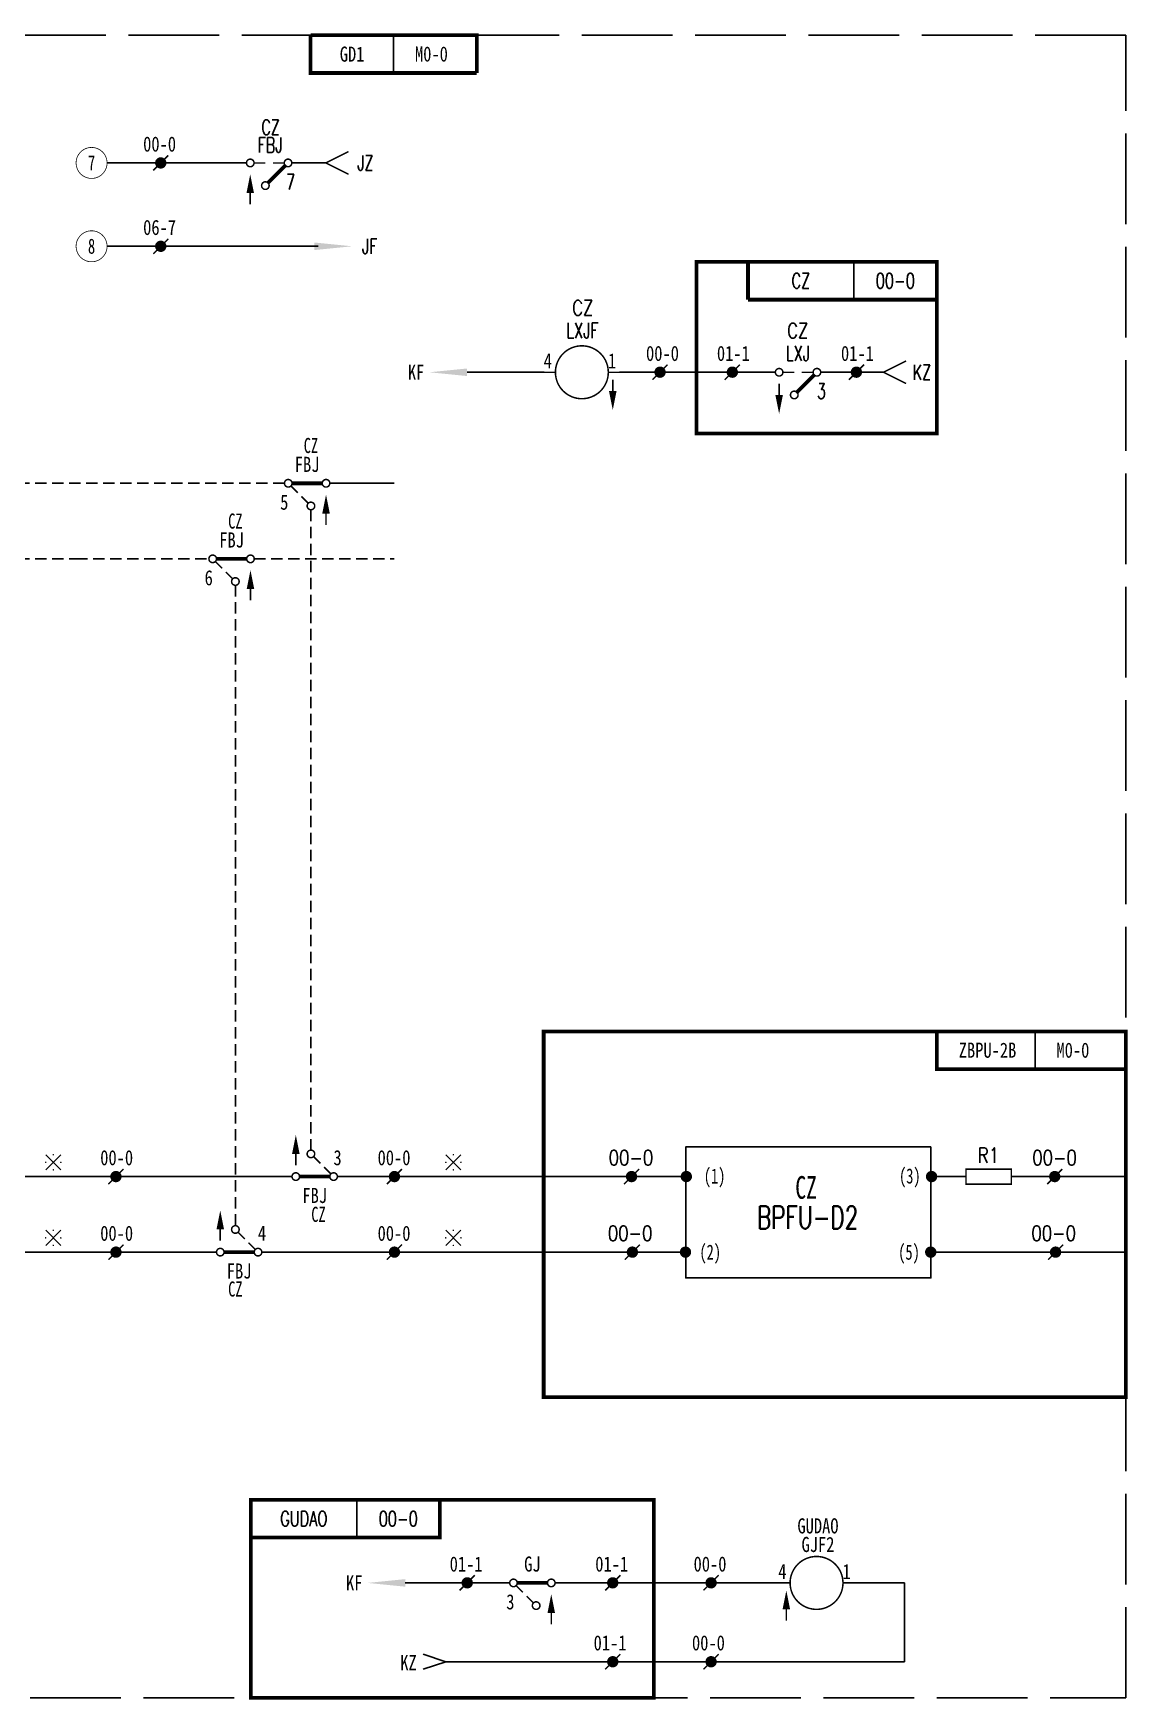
# Model space of a CAD drawing. Header units: millimetres. Extents: x -400 to 0, y -220 to 0.
# Drawn here: x -144.6 to 0.2, y -220.2 to 0.2 of the extents above; entities that cross this region are included whole.
import ezdxf
from ezdxf.enums import TextEntityAlignment as Align

# ---------------------------------------------------------------- set-up
doc = ezdxf.new("R2010")
doc.units = ezdxf.units.MM
doc.linetypes.add('ACAD_ISO02W100', pattern=[15, 12, -3])
doc.linetypes.add('DASHEDX2', pattern=[1.5, 1, -0.5])
doc.layers.add('hide', color=7, linetype='Continuous')
doc.layers.add('tie', color=7, linetype='Continuous')
doc.styles.add('HZ', font='TXT', dxfattribs={"width": 0.7, "bigfont": 'HZTXT'})

# ---------------------------------------------------------------- blocks, each defined once
blk = doc.blocks.new('conti_2')
for points in [[(-0.95, 0, 0.1, 0.1, 1), (-1.05, 0, 0.1, 0.1, 1)], [(0.05, 1, 0.1, 0.1, 1), (-0.05, 1, 0.1, 0.1, 1)], [(1.05, 0, 0.1, 0.1, 1), (0.95, 0, 0.1, 0.1, 1)], [(0.05, -1, 0.1, 0.1, 1), (-0.05, -1, 0.1, 0.1, 1)]]:
    blk.add_lwpolyline(points, format="xyseb", close=True)
for points in [[(-1, -1), (1, 1)], [(1, -1), (-1, 1)]]:
    blk.add_lwpolyline(points)
blk.add_attdef('1', text='', height=2).set_placement((2.27, 0.09), align=Align.MIDDLE)

msp = doc.modelspace()

# ---------------------------------------------------------------- linework, layer by layer
at = {"color": 7}
for p, q in [((-96.9, -5), (-96.9, 0)), ((-127.88, -16.9), (-134.88, -16.9)), ((-116.38, -16.9), (-127.88, -16.9)), ((-105.88, -16.9), (-110.38, -16.9)), ((-106.88, -27.93), (-134.88, -27.93)), ((-36, -35), (-36, -30)), ((-46.38, -44.6), (-66.99, -44.6)), ((-32.08, -44.6), (-40.38, -44.6)), ((-110.35, -151.03), (-146.13, -151.03)), ((-104.35, -151.03), (-77.1, -151.03)), ((-120.35, -161.03), (-146.13, -161.03)), ((-77.05, -161.03), (-114.35, -161.03)), ((-101.79, -198.8), (-101.79, -193.8)), ((-75.54, -204.8), (-62.47, -204.8)), ((-62.47, -204.8), (-45.93, -204.8))]:
    msp.add_line(p, q, dxfattribs=at)
for p, q in [((-76.99, -44.6), (-87.18, -44.6)), ((-11.98, -136.82), (-11.98, -131.82)), ((-58.14, -151.03), (-77.1, -151.03)), ((-21.08, -151.03), (-25.69, -151.03)), ((0, -151.03), (-15.16, -151.03)), ((-58.18, -161.03), (-77.05, -161.03)), ((0, -161.03), (-25.8, -161.03))]:
    msp.add_line(p, q)
at = {"color": 7, "linetype": 'DASHEDX2', "ltscale": 1.5}
for p, q in [((-187.09, -59.29), (-138.9, -59.29)), ((-111.35, -59.29), (-138.9, -59.29)), ((-107.85, -62.81), (-107.85, -147.53)), ((-187.09, -69.29), (-138.9, -69.29)), ((-138.9, -69.29), (-121.35, -69.29)), ((-117.85, -72.76), (-117.85, -157.53))]:
    msp.add_line(p, q, dxfattribs=at)
at = {"color": 7}
for points, const_width in [([(-107.9, 0), (-107.9, -5), (-85.9, -5)], 0.5), ([(-107.9, 0), (-85.9, 0), (-85.9, -5)], 0.5), ([(-102.88, -18.4), (-105.88, -16.9), (-102.88, -15.4)], 0.2), ([(-128.73, -17.9), (-126.73, -15.9)], 0.2), ([(-113.88, -16.9), (-115.38, -16.9)], 0.2), ([(-111.15, -17.17), (-113.52, -19.54)], 0.5), ([(-111.38, -16.9), (-112.88, -16.9)], 0.2), ([(-115.88, -20.9), (-115.88, -22.4)], 0.2), ([(-128.72, -28.93), (-126.72, -26.93)], 0.2), ([(-25, -30), (-50, -30), (-50, -35)], 0.5), ([(-25, -30), (-25, -35), (-50, -35)], 0.5), ([(-60.64, -43.59), (-62.64, -45.59)], 0.2), ([(-51.08, -43.59), (-53.08, -45.59)], 0.2), ([(-34.65, -43.59), (-36.65, -45.59)], 0.2), ([(-29.08, -46.1), (-32.08, -44.6), (-29.08, -43.1)], 0.2), ([(-75.49, -44.6), (-76.99, -44.6)], 0.2), ([(-68.49, -44.6), (-66.99, -44.6)], 0.2), ([(-67.9, -47.1), (-67.9, -45.6)], 0.2), ([(-45.88, -47.6), (-45.88, -46.1)], 0.2), ([(-43.88, -44.6), (-45.38, -44.6)], 0.2), ([(-43.62, -47.33), (-41.24, -44.95)], 0.5), ([(-41.38, -44.6), (-42.88, -44.6)], 0.2), ([(-110.53, -59.61), (-109.6, -60.54)], 0.2), ([(-106.35, -59.29), (-110.35, -59.29)], 0.5), ([(-109.1, -61.04), (-108.16, -61.98)], 0.2), ([(-105.85, -63.29), (-105.85, -64.79)], 0.2), ([(-120.53, -69.61), (-119.6, -70.54)], 0.2), ([(-116.35, -69.29), (-120.35, -69.29)], 0.5), ([(-119.1, -71.04), (-118.16, -71.98)], 0.2), ([(-115.85, -73.29), (-115.85, -74.79)], 0.2), ([(-134.65, -152.03), (-132.65, -150.03)], 0.2), ([(-109.85, -148.03), (-109.85, -149.53)], 0.2), ([(-106.6, -149.28), (-107.54, -148.34)], 0.2), ([(-105.17, -150.71), (-106.1, -149.78)], 0.2), ([(-97.8, -152.03), (-95.8, -150.03)], 0.2), ([(-66.42, -152.03), (-64.42, -150.03)], 0.2), ([(-10.4, -152.03), (-8.4, -150.03)], 0.2), ([(-109.35, -151.03), (-105.35, -151.03)], 0.5), ([(-119.85, -158.03), (-119.85, -159.53)], 0.2), ([(-116.6, -159.28), (-117.54, -158.34)], 0.2), ([(-134.65, -162.03), (-132.65, -160.03)], 0.2), ([(-119.35, -161.03), (-115.35, -161.03)], 0.5), ([(-115.17, -160.71), (-116.1, -159.78)], 0.2), ([(-97.8, -162.03), (-95.8, -160.03)], 0.2), ([(-66.31, -162.03), (-64.31, -160.03)], 0.2), ([(-10.29, -162.03), (-8.29, -160.03)], 0.2), ([(-90.79, -193.8), (-90.79, -198.8), (-115.79, -198.8)], 0.5), ([(-90.79, -193.8), (-115.79, -193.8), (-115.79, -198.8)], 0.5), ([(-86.17, -203.79), (-88.17, -205.79)], 0.2), ([(-79.79, -206.05), (-80.73, -205.11)], 0.2), ([(-76.54, -204.8), (-80.54, -204.8)], 0.5), ([(-66.9, -203.79), (-68.9, -205.79)], 0.2), ([(-53.89, -203.79), (-55.89, -205.79)], 0.2), ([(-44.43, -204.8), (-45.93, -204.8)], 0.2), ([(-37.43, -204.8), (-35.93, -204.8)], 0.2), ([(-78.36, -207.48), (-79.29, -206.55)], 0.2), ([(-76.04, -208.8), (-76.04, -210.3)], 0.2), ([(-44.93, -208.3), (-44.93, -209.8)], 0.2), ([(-66.9, -214.23), (-68.9, -216.23)], 0.2), ([(-53.89, -214.23), (-55.89, -216.23)], 0.2)]:
    msp.add_lwpolyline(points, dxfattribs=dict(at, const_width=const_width))
for points, const_width in [([(-134.83, -16.9, -1), (-138.93, -16.9, -1)], 0.1), ([(-128.1, -16.9, 1), (-127.35, -16.9, 1)], 0.75), ([(-134.83, -27.93, -1), (-138.93, -27.93, -1)], 0.1), ([(-128.1, -27.93, 1), (-127.35, -27.93, 1)], 0.75), ([(-68.49, -44.6, -1), (-75.49, -44.6, -1)], 0.2), ([(-61.27, -44.59, 1), (-62.02, -44.59, 1)], 0.75), ([(-51.7, -44.59, 1), (-52.45, -44.59, 1)], 0.75), ([(-35.28, -44.59, 1), (-36.03, -44.59, 1)], 0.75), ([(-134.03, -151.03, 1), (-133.28, -151.03, 1)], 0.75), ([(-97.17, -151.03, 1), (-96.42, -151.03, 1)], 0.75), ([(-65.79, -151.03, 1), (-65.04, -151.03, 1)], 0.75), ([(-9.78, -151.03, 1), (-9.03, -151.03, 1)], 0.75), ([(-134.03, -161.03, 1), (-133.28, -161.03, 1)], 0.75), ([(-97.17, -161.03, 1), (-96.42, -161.03, 1)], 0.75), ([(-65.68, -161.03, 1), (-64.93, -161.03, 1)], 0.75), ([(-9.67, -161.03, 1), (-8.92, -161.03, 1)], 0.75), ([(-37.43, -204.8, -1), (-44.43, -204.8, -1)], 0.2), ([(-86.79, -204.79, 1), (-87.54, -204.79, 1)], 0.75), ([(-67.53, -204.79, 1), (-68.28, -204.79, 1)], 0.75), ([(-54.51, -204.79, 1), (-55.26, -204.79, 1)], 0.75), ([(-67.53, -215.23, 1), (-68.28, -215.23, 1)], 0.75), ([(-54.51, -215.23, 1), (-55.26, -215.23, 1)], 0.75)]:
    msp.add_lwpolyline(points, format="xyb", close=True, dxfattribs=dict(at, const_width=const_width))
at = {"color": 7, "const_width": 0.2}
for points in [[(-115.88, -16.4, 1), (-115.88, -17.4, 1), (-115.88, -16.4)], [(-110.88, -16.4, 1), (-110.88, -17.4, 1), (-110.88, -16.4)], [(-113.88, -19.4, 1), (-113.88, -20.4, 1), (-113.88, -19.4)], [(-45.88, -45.1, -1), (-45.88, -44.1, -1), (-45.88, -45.1)], [(-40.88, -45.1, -1), (-40.88, -44.1, -1), (-40.88, -45.1)], [(-43.88, -48.1, -1), (-43.88, -47.1, -1), (-43.88, -48.1)], [(-110.85, -59.79, 1), (-110.85, -58.79, 1), (-110.85, -59.79)], [(-105.85, -59.79, 1), (-105.85, -58.79, 1), (-105.85, -59.79)], [(-107.85, -62.79, 1), (-107.85, -61.79, 1), (-107.85, -62.79)], [(-120.85, -69.79, 1), (-120.85, -68.79, 1), (-120.85, -69.79)], [(-115.85, -69.79, 1), (-115.85, -68.79, 1), (-115.85, -69.79)], [(-117.85, -72.79, 1), (-117.85, -71.79, 1), (-117.85, -72.79)], [(-107.85, -147.53, 1), (-107.85, -148.53, 1), (-107.85, -147.53)], [(-109.85, -150.53, 1), (-109.85, -151.53, 1), (-109.85, -150.53)], [(-104.85, -150.53, 1), (-104.85, -151.53, 1), (-104.85, -150.53)], [(-117.85, -157.53, 1), (-117.85, -158.53, 1), (-117.85, -157.53)], [(-119.85, -160.53, 1), (-119.85, -161.53, 1), (-119.85, -160.53)], [(-114.85, -160.53, 1), (-114.85, -161.53, 1), (-114.85, -160.53)], [(-81.04, -204.3, -1), (-81.04, -205.3, -1), (-81.04, -204.3)], [(-76.04, -204.3, -1), (-76.04, -205.3, -1), (-76.04, -204.3)], [(-78.04, -207.3, -1), (-78.04, -208.3, -1), (-78.04, -207.3)]]:
    msp.add_lwpolyline(points, format="xyb", dxfattribs=at)
at = {"color": 7, "const_width": 0.5}
for points in [[(-25, -30), (-56.81, -30), (-56.81, -52.71), (-25, -52.71)], [(0, -131.82), (-77.05, -131.82), (-77.05, -180.23), (0, -180.23)], [(-62.47, -220), (-115.79, -220), (-115.79, -193.8), (-62.47, -193.8)]]:
    msp.add_lwpolyline(points, close=True, dxfattribs=at)
at = {"color": 7}
for points in [[(-105.35, -59.29), (-96.85, -59.29)], [(-81.54, -204.8), (-95.37, -204.8)], [(-92.98, -214.23), (-89.98, -215.23), (-92.98, -216.23)]]:
    msp.add_lwpolyline(points, dxfattribs=at)
at = {"color": 7, "linetype": 'DASHEDX2', "ltscale": 1.5}
msp.add_lwpolyline([(-115.35, -69.29), (-96.85, -69.29)], dxfattribs=at)
at = {"const_width": 0.5}
for points in [[(-25, -131.82), (0, -131.82), (0, -136.82)], [(-25, -131.82), (-25, -136.82), (0, -136.82)]]:
    msp.add_lwpolyline(points, dxfattribs=at)
msp.add_lwpolyline([(-25.79, -147.11), (-58.25, -147.11), (-58.25, -164.44), (-25.79, -164.44)], close=True)
at = {"const_width": 0.75}
for points in [[(-57.79, -151.03, -1), (-58.54, -151.03, -1)], [(-25.33, -151.03, -1), (-26.08, -151.03, -1)], [(-57.9, -161.03, -1), (-58.65, -161.03, -1)], [(-25.44, -161.03, -1), (-26.19, -161.03, -1)]]:
    msp.add_lwpolyline(points, format="xyb", close=True, dxfattribs=at)
at = {"const_width": 0.2}
msp.add_lwpolyline([(-18.14, -150.05), (-15.14, -150.05), (-15.14, -152.04), (-21.14, -152.04), (-21.14, -150.05)], close=True, dxfattribs=at)
for points in [[(-35.93, -204.8), (-29.3, -204.8), (-29.3, -215.23), (-62.47, -215.23)], [(-62.47, -215.23), (-89.98, -215.23)]]:
    msp.add_lwpolyline(points)
at = {"color": 7}
for points in [[(-115.38, -20.9), (-116.38, -20.9), (-115.88, -18.4)], [(-107.38, -27.43), (-107.38, -28.43), (-102.38, -27.93)], [(-87.18, -44.1), (-87.18, -45.1), (-92.18, -44.6)], [(-68.4, -47.1), (-67.4, -47.1), (-67.9, -49.6)], [(-45.38, -47.6), (-46.38, -47.6), (-45.88, -50.1)], [(-105.35, -63.29), (-106.35, -63.29), (-105.85, -60.79)], [(-115.35, -73.29), (-116.35, -73.29), (-115.85, -70.79)], [(-109.35, -148.03), (-110.35, -148.03), (-109.85, -145.53)], [(-119.35, -158.03), (-120.35, -158.03), (-119.85, -155.53)], [(-95.37, -204.3), (-95.37, -205.3), (-100.37, -204.8)], [(-76.54, -208.8), (-75.54, -208.8), (-76.04, -206.3)], [(-44.43, -208.3), (-45.43, -208.3), (-44.93, -205.8)]]:
    msp.add_solid(points, dxfattribs=at)
at = {"layer": 'hide', "linetype": 'ACAD_ISO02W100'}
msp.add_lwpolyline([(0, 0), (-400, 0), (-400, -220), (0, -220)], close=True, dxfattribs=at)

# ---------------------------------------------------------------- block references
at = {"color": 7, "xscale": -1}
for p in [(-141.95, -149.14), (-89, -149.14), (-141.95, -159.14), (-89, -159.14)]:
    msp.add_blockref('conti_2', p, dxfattribs=at)

# ---------------------------------------------------------------- texts
at = {"color": 7}
for s, width, p in [('GD1', 0.8, (-102.4, -2.5)), ('7', 0.7, (-136.88, -16.9)), ('8', 0.7, (-136.88, -27.93)), ('ZBPU-2B', 0.8, (-18.3, -134.32)), ('GJF2', 0.8, (-40.74, -199.71))]:
    msp.add_text(s, height=2, dxfattribs=dict(at, width=width)).set_placement(p, align=Align.MIDDLE)
at = {"color": 5, "width": 0.8}
for p in [(-91.9, -2.5), (-7, -134.32)]:
    msp.add_text('M0-0', height=2, dxfattribs=at).set_placement(p, align=Align.MIDDLE)
at = {"color": 3, "style": 'HZ'}
for s, width, p in [('CZ', 0.7, (-113.17, -13.18)), ('CZ', 0.8, (-71.86, -37.08)), ('CZ', 0.8, (-43.41, -40.1)), ('R1', 0.8, (-18.18, -149.21)), ('00-0', 0.8, (-9.43, -149.53)), ('00-0', 0.8, (-9.54, -159.53))]:
    msp.add_text(s, height=2, dxfattribs=dict(at, width=width)).set_placement(p, align=Align.CENTER)
at = {"color": 3, "width": 0.8}
msp.add_text('00-0', height=2, dxfattribs=at).set_placement((-127.88, -15.4), align=Align.CENTER)
at = {"color": 7, "style": 'HZ', "width": 0.7}
for s, p in [('FBJ', (-113.25, -15.53)), ('LXJF', (-71.9, -40.08)), ('LXJ', (-43.38, -43.1))]:
    msp.add_text(s, height=2, dxfattribs=at).set_placement(p, align=Align.CENTER)
for s, p in [('JZ', (-99.55, -17.9)), ('7', (-109.95, -20.4)), ('JF', (-99.05, -28.93))]:
    msp.add_text(s, height=2, dxfattribs=at).set_placement(p, align=Align.RIGHT)
at = {"color": 7, "width": 0.8}
for s, p in [('06-7', (-127.88, -26.43)), ('FBJ', (-108.35, -57.79)), ('FBJ', (-118.35, -67.79)), ('FBJ', (-107.35, -154.53)), ('FBJ', (-117.35, -164.53)), ('GJ', (-78.54, -203.3))]:
    msp.add_text(s, height=2, dxfattribs=at).set_placement(p, align=Align.CENTER)
at = {"color": 3, "style": 'HZ', "width": 0.7}
for s, p in [('CZ', (-43, -32.5)), ('GUDAO', (-108.79, -196.3))]:
    msp.add_text(s, height=2, dxfattribs=at).set_placement(p, align=Align.MIDDLE)
at = {"color": 5, "style": 'HZ', "width": 0.7}
for p in [(-30.5, -32.5), (-96.29, -196.3)]:
    msp.add_text('00-0', height=2, dxfattribs=at).set_placement(p, align=Align.MIDDLE)
at = {"color": 7, "width": 0.8}
for s, p in [('KF', (-92.84, -45.6)), ('1', (-67.45, -44.1)), ('3', (-103.78, -149.53)), ('4', (-113.78, -159.53)), ('1', (-36.4, -204.3)), ('3', (-80.91, -208.3))]:
    msp.add_text(s, height=2, dxfattribs=at).set_placement(p, align=Align.RIGHT)
for s, p in [('4', (-77.05, -44.1)), ('5', (-111.92, -62.79)), ('6', (-121.92, -72.79)), ('4', (-46, -204.3))]:
    msp.add_text(s, height=2, dxfattribs=at).set_placement(p)
at = {"color": 7, "style": 'HZ', "width": 0.7}
msp.add_text('3', height=2, dxfattribs=at).set_placement((-40.88, -48.1))
at = {"color": 3}
for s, height, width, p in [('CZ', 2, 0.7, (-107.85, -54.29)), ('CZ', 2, 0.7, (-117.85, -64.29)), ('CZ', 3, 0.7, (-42.31, -152.47)), ('CZ', 2, 0.7, (-106.85, -156.03)), ('CZ', 2, 0.7, (-117.85, -165.91)), ('GUDAO', 2, 0.8, (-40.74, -197.25))]:
    msp.add_text(s, height=height, dxfattribs=dict(at, width=width)).set_placement(p, align=Align.MIDDLE)
at = {"color": 7, "width": 0.7}
for s, p in [('(1)', (-55.85, -150.95)), ('(3)', (-30.01, -150.95)), ('(2)', (-56.43, -161.03)), ('(5)', (-30.12, -161.03))]:
    msp.add_text(s, height=2, dxfattribs=at).set_placement(p, align=Align.MIDDLE_LEFT)
at = {"color": 7, "style": 'HZ', "width": 0.7}
msp.add_text('BPFU-D2', height=3, dxfattribs=at).set_placement((-42.11, -156.43), align=Align.MIDDLE)
at = {"color": 7, "width": 0.8}
msp.add_text('KZ', height=2, dxfattribs=at).set_placement((-93.85, -215.35), align=Align.MIDDLE_RIGHT)
at = {"layer": 'tie', "color": 3, "width": 0.8}
for s, p in [('00-0', (-61.32, -43.1)), ('01-1', (-51.94, -43.1)), ('01-1', (-35.52, -43.1)), ('00-0', (-133.56, -149.53)), ('00-0', (-96.85, -149.53)), ('00-0', (-133.56, -159.53)), ('00-0', (-96.85, -159.53)), ('01-1', (-87.31, -203.3)), ('01-1', (-68.04, -203.3)), ('00-0', (-55.03, -203.3)), ('01-1', (-68.26, -213.73)), ('00-0', (-55.24, -213.73))]:
    msp.add_text(s, height=2, dxfattribs=at).set_placement(p, align=Align.CENTER)
at = {"layer": 'tie', "color": 1, "style": 'HZ', "width": 0.7}
msp.add_text('KZ', height=2, dxfattribs=at).set_placement((-25.75, -45.6), align=Align.RIGHT)
at = {"layer": 'tie', "color": 3, "style": 'HZ', "width": 0.8}
for p in [(-65.49, -149.53), (-65.6, -159.53)]:
    msp.add_text('00-0', height=2, dxfattribs=at).set_placement(p, align=Align.CENTER)
at = {"layer": 'tie', "color": 1, "width": 0.8}
msp.add_text('KF', height=2, dxfattribs=at).set_placement((-101.03, -205.8), align=Align.RIGHT)

doc.saveas('drawing.dxf')
